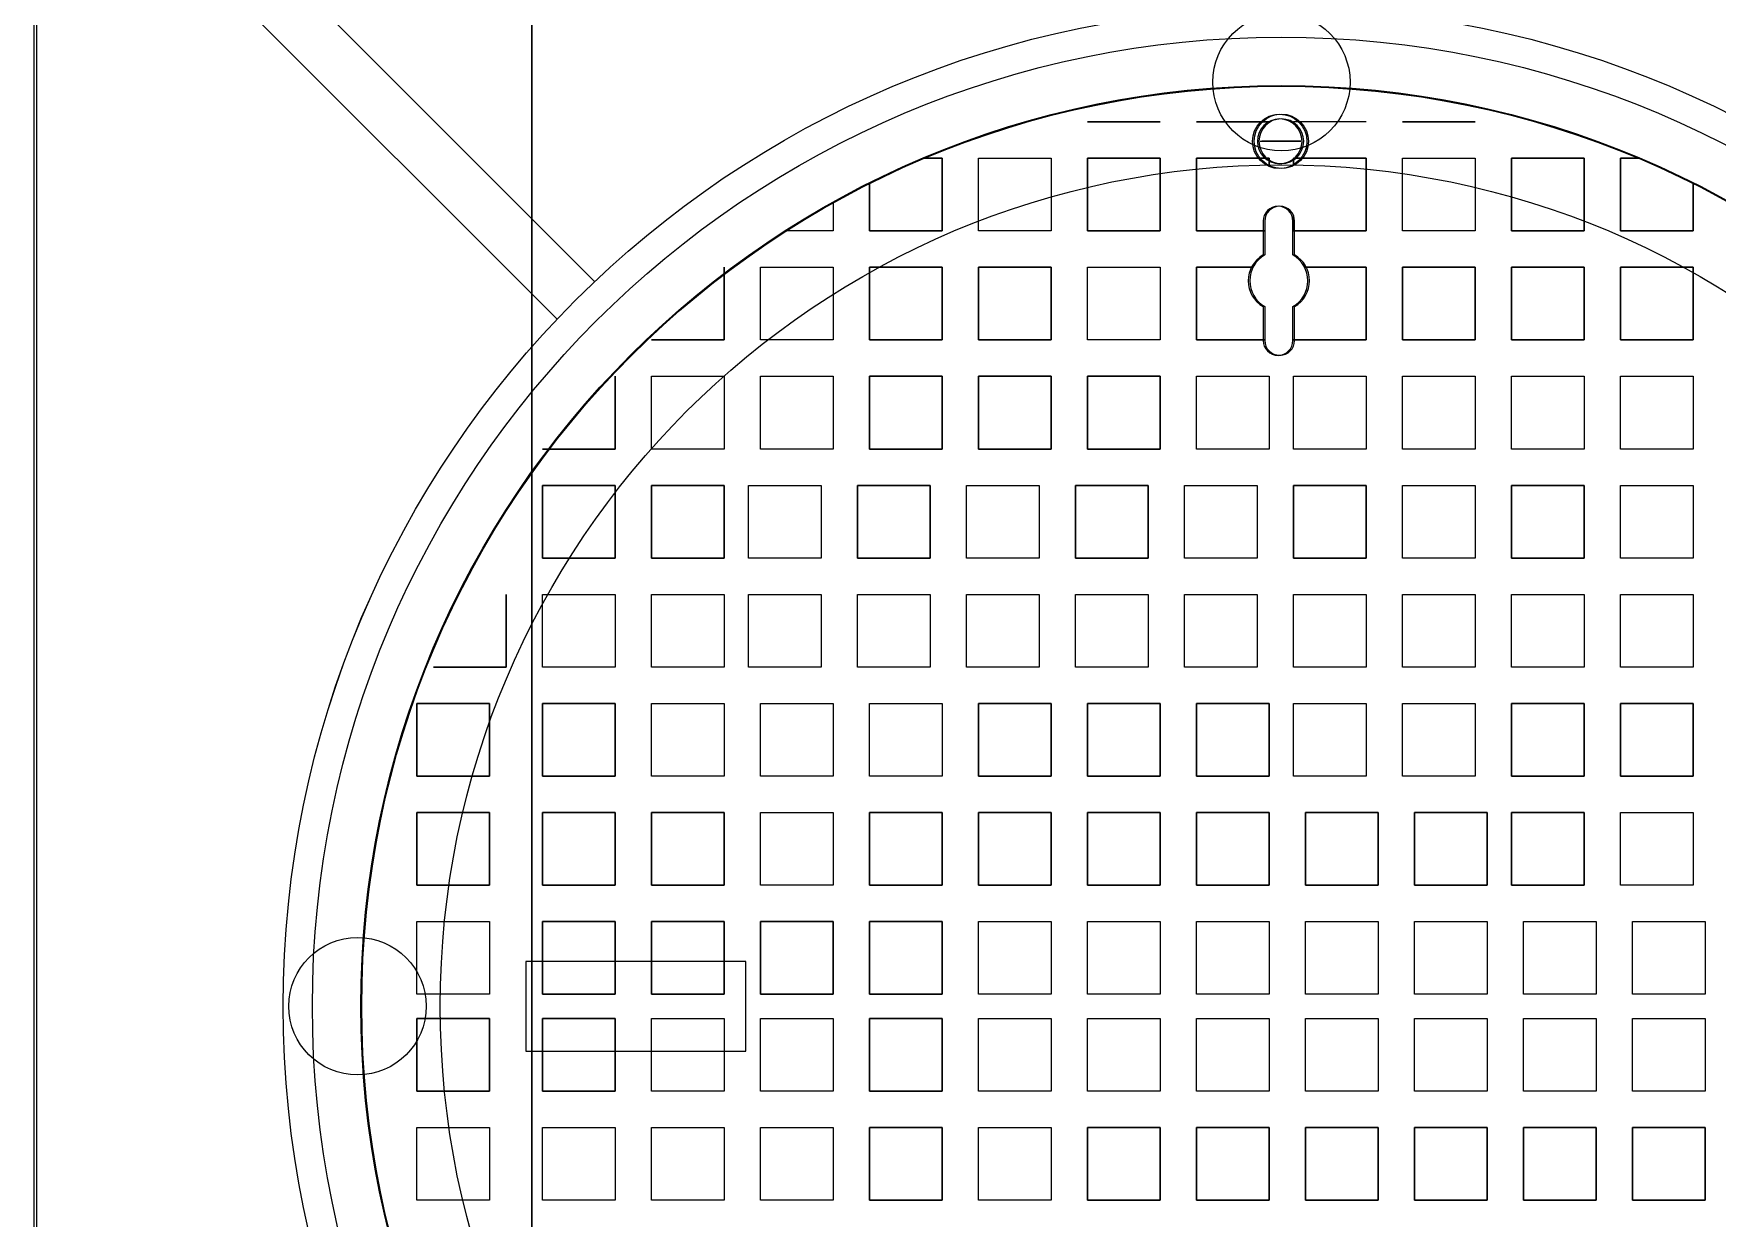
# Model space of a CAD drawing. Header units: millimetres. Extents: x 962 to 241049, y -15958 to 84407.
# Drawn here: x 151112 to 151787, y 20152 to 20626 of the extents above; entities that cross this region are included whole.
import ezdxf

# ---------------------------------------------------------------- set-up
doc = ezdxf.new("R2010")
doc.units = ezdxf.units.MM
doc.layers.add('G-IMPT', color=8, linetype='Continuous', lineweight=9)
doc.layers.add('M-EQPM', color=50, linetype='Continuous', lineweight=9)

# ---------------------------------------------------------------- blocks, each defined once
blk = doc.blocks.new('TKTC_NAP THAM BE XLNT_260130 - TKTC_XREF_260130_NAP THAM BE XLNT_dwg_TTT-HOOD ACCESS - TTT-HOOD ACCESS-1904605-MB BỂ XLNT 2 HẦM 1-3399785-TKCS_MB TẦNG 1')
at = {"layer": 'G-IMPT'}
for p, q in [((43.81, 358.9), (13.81, 358.9)), ((16.21, 350.87), (0.08, 350.87))]:
    blk.add_line(p, q, dxfattribs=at)
at = {"layer": 'G-IMPT', "flags": 128}
for points in [[(-71.19, 358.9), (-41.19, 358.9), (-71.19, 358.9), (-41.19, 358.9), (-71.19, 358.9), (-41.19, 358.9)], [(-26.19, 358.9), (3.81, 358.9), (-26.19, 358.9), (3.81, 358.9)], [(58.81, 358.9), (88.81, 358.9)], [(0.74, 350.91), (16.87, 350.91)], [(-86.19, 313.9), (-116.19, 313.9), (-116.19, 343.9), (-86.19, 343.9), (-86.19, 313.9), (-116.19, 313.9), (-116.19, 343.9), (-86.19, 343.9), (-86.19, 313.9), (-116.19, 313.9), (-116.19, 343.9), (-86.19, 343.9), (-86.19, 313.9), (-116.19, 313.9), (-116.19, 343.9), (-86.19, 343.9)], [(-41.19, 313.9), (-41.19, 343.9), (-71.19, 343.9), (-71.19, 313.9), (-41.19, 313.9), (-41.19, 343.9), (-71.19, 343.9), (-71.19, 313.9), (-41.19, 313.9), (-71.19, 313.9), (-71.19, 343.9), (-41.19, 343.9), (-41.19, 313.9), (-71.19, 313.9), (-71.19, 343.9), (-41.19, 343.9)], [(43.81, 313.9), (43.81, 343.9), (13.81, 343.9), (13.81, 340.85), (13.81, 343.9), (43.81, 343.9)], [(88.81, 313.9), (58.81, 313.9), (58.81, 343.9), (88.81, 343.9), (88.81, 313.9), (58.81, 313.9), (58.81, 343.9), (88.81, 343.9), (88.81, 313.9), (58.81, 313.9), (58.81, 343.9), (88.81, 343.9), (88.81, 313.9), (58.81, 313.9), (58.81, 343.9), (88.81, 343.9)], [(133.81, 313.9), (133.81, 343.9), (103.81, 343.9), (103.81, 313.9), (133.81, 313.9), (133.81, 343.9), (103.81, 343.9), (103.81, 313.9), (133.81, 313.9), (103.81, 313.9), (103.81, 343.9), (133.81, 343.9), (133.81, 313.9), (103.81, 313.9), (103.81, 343.9), (133.81, 343.9)], [(156.79, 343.9), (148.81, 343.9), (148.81, 313.9), (178.81, 313.9), (178.81, 333.75), (178.81, 313.9), (148.81, 313.9), (148.81, 343.9), (156.79, 343.9), (148.81, 343.9), (148.81, 313.9), (178.81, 313.9), (178.81, 333.75), (178.81, 313.9), (148.81, 313.9), (148.81, 343.9)], [(13.81, 320.34), (13.81, 313.9), (43.81, 313.9), (13.81, 313.9)], [(-176.19, 268.9), (-206.19, 268.9), (-206.19, 298.9), (-176.19, 298.9), (-176.19, 268.9), (-206.19, 268.9), (-206.19, 298.9), (-176.19, 298.9)], [(-131.19, 268.9), (-131.19, 298.9), (-161.19, 298.9), (-161.19, 268.9), (-131.19, 268.9), (-131.19, 298.9), (-161.19, 298.9), (-161.19, 268.9), (-131.19, 268.9), (-131.19, 298.9), (-161.19, 298.9), (-161.19, 268.9), (-131.19, 268.9), (-161.19, 268.9), (-161.19, 298.9), (-131.19, 298.9)], [(-86.19, 268.9), (-86.19, 298.9), (-116.19, 298.9), (-116.19, 268.9), (-86.19, 268.9), (-86.19, 298.9), (-116.19, 298.9), (-116.19, 268.9), (-86.19, 268.9), (-86.19, 298.9), (-116.19, 298.9), (-116.19, 268.9), (-86.19, 268.9), (-116.19, 268.9), (-116.19, 298.9), (-86.19, 298.9)], [(-41.19, 268.9), (-71.19, 268.9), (-71.19, 298.9), (-41.19, 298.9), (-41.19, 268.9), (-71.19, 268.9), (-71.19, 298.9), (-41.19, 298.9), (-41.19, 268.9), (-71.19, 268.9), (-71.19, 298.9), (-41.19, 298.9), (-41.19, 268.9), (-71.19, 268.9), (-71.19, 298.9), (-41.19, 298.9)], [(-2.86, 298.9), (-26.19, 298.9), (-26.19, 268.9), (1.97, 268.9), (-26.19, 268.9), (-26.19, 298.9)], [(88.81, 268.9), (88.81, 298.9), (58.81, 298.9), (58.81, 268.9), (88.81, 268.9), (88.81, 298.9), (58.81, 298.9), (58.81, 268.9), (88.81, 268.9), (58.81, 268.9), (58.81, 298.9), (88.81, 298.9), (88.81, 268.9), (58.81, 268.9), (58.81, 298.9), (88.81, 298.9), (88.81, 268.9), (58.81, 268.9), (58.81, 298.9), (88.81, 298.9)], [(133.81, 268.9), (133.81, 298.9), (103.81, 298.9), (103.81, 268.9), (133.81, 268.9), (133.81, 298.9), (103.81, 298.9), (103.81, 268.9), (133.81, 268.9), (133.81, 298.9), (103.81, 298.9), (103.81, 268.9), (133.81, 268.9), (103.81, 268.9), (103.81, 298.9), (133.81, 298.9), (133.81, 268.9), (103.81, 268.9), (103.81, 298.9), (133.81, 298.9), (133.81, 268.9), (103.81, 268.9), (103.81, 298.9), (133.81, 298.9)], [(178.81, 268.9), (178.81, 298.9), (148.81, 298.9), (148.81, 268.9), (178.81, 268.9), (178.81, 298.9), (148.81, 298.9), (148.81, 268.9), (178.81, 268.9), (178.81, 298.9), (148.81, 298.9), (148.81, 268.9), (178.81, 268.9), (148.81, 268.9), (148.81, 298.9), (178.81, 298.9), (178.81, 268.9), (148.81, 268.9), (148.81, 298.9), (178.81, 298.9), (178.81, 268.9), (148.81, 268.9), (148.81, 298.9), (178.81, 298.9)], [(-266.19, 223.9), (-266.19, 253.9), (-266.19, 223.9), (-266.19, 253.9), (-266.19, 223.9), (-296.19, 223.9), (-266.19, 223.9), (-296.19, 223.9)], [(-221.19, 223.9), (-251.19, 223.9), (-251.19, 253.9), (-221.19, 253.9), (-221.19, 223.9), (-251.19, 223.9), (-251.19, 253.9), (-221.19, 253.9)], [(-176.19, 223.9), (-206.19, 223.9), (-206.19, 253.9), (-176.19, 253.9), (-176.19, 223.9), (-206.19, 223.9), (-206.19, 253.9), (-176.19, 253.9), (-176.19, 223.9), (-206.19, 223.9), (-206.19, 253.9), (-176.19, 253.9), (-176.19, 223.9), (-206.19, 223.9), (-206.19, 253.9), (-176.19, 253.9)], [(-131.19, 223.9), (-131.19, 253.9), (-161.19, 253.9), (-161.19, 223.9), (-131.19, 223.9), (-131.19, 253.9), (-161.19, 253.9), (-161.19, 223.9), (-131.19, 223.9), (-131.19, 253.9), (-161.19, 253.9), (-161.19, 223.9), (-131.19, 223.9), (-131.19, 253.9), (-161.19, 253.9), (-161.19, 223.9), (-131.19, 223.9), (-161.19, 223.9), (-161.19, 253.9), (-131.19, 253.9), (-131.19, 223.9), (-161.19, 223.9), (-161.19, 253.9), (-131.19, 253.9)], [(-86.19, 223.9), (-86.19, 253.9), (-116.19, 253.9), (-116.19, 223.9), (-86.19, 223.9), (-86.19, 253.9), (-116.19, 253.9), (-116.19, 223.9), (-86.19, 223.9), (-116.19, 223.9), (-116.19, 253.9), (-86.19, 253.9), (-86.19, 223.9), (-116.19, 223.9), (-116.19, 253.9), (-86.19, 253.9), (-86.19, 223.9), (-116.19, 223.9), (-116.19, 253.9), (-86.19, 253.9), (-86.19, 223.9), (-116.19, 223.9), (-116.19, 253.9), (-86.19, 253.9)], [(-41.19, 223.9), (-41.19, 253.9), (-71.19, 253.9), (-71.19, 223.9), (-41.19, 223.9), (-71.19, 223.9), (-71.19, 253.9), (-41.19, 253.9), (-41.19, 223.9), (-71.19, 223.9), (-71.19, 253.9), (-41.19, 253.9), (-41.19, 223.9), (-71.19, 223.9), (-71.19, 253.9), (-41.19, 253.9), (-41.19, 223.9), (-71.19, 223.9), (-71.19, 253.9), (-41.19, 253.9), (-41.19, 223.9), (-71.19, 223.9), (-71.19, 253.9), (-41.19, 253.9)], [(3.81, 223.9), (-26.19, 223.9), (-26.19, 253.9), (3.81, 253.9), (3.81, 223.9), (-26.19, 223.9), (-26.19, 253.9), (3.81, 253.9), (3.81, 223.9), (-26.19, 223.9), (-26.19, 253.9), (3.81, 253.9)], [(43.81, 223.9), (13.81, 223.9), (13.81, 253.9), (43.81, 253.9)], [(88.81, 223.9), (58.81, 223.9), (58.81, 253.9), (88.81, 253.9), (88.81, 223.9), (58.81, 223.9), (58.81, 253.9), (88.81, 253.9), (88.81, 223.9), (58.81, 223.9), (58.81, 253.9), (88.81, 253.9)], [(133.81, 223.9), (103.81, 223.9), (103.81, 253.9), (133.81, 253.9), (133.81, 223.9), (103.81, 223.9), (103.81, 253.9), (133.81, 253.9), (133.81, 223.9), (103.81, 223.9), (103.81, 253.9), (133.81, 253.9), (133.81, 223.9), (103.81, 223.9), (103.81, 253.9), (133.81, 253.9)], [(178.81, 223.9), (148.81, 223.9), (148.81, 253.9), (178.81, 253.9), (178.81, 223.9), (148.81, 223.9), (148.81, 253.9), (178.81, 253.9), (178.81, 223.9), (148.81, 223.9), (148.81, 253.9), (178.81, 253.9), (178.81, 223.9), (148.81, 223.9), (148.81, 253.9), (178.81, 253.9)], [(-266.19, 178.9), (-266.19, 208.9), (-296.19, 208.9), (-296.19, 178.9), (-266.19, 178.9), (-296.19, 178.9), (-296.19, 208.9), (-266.19, 208.9), (-266.19, 178.9), (-296.19, 178.9), (-296.19, 208.9), (-266.19, 208.9), (-266.19, 178.9), (-296.19, 178.9), (-296.19, 208.9), (-266.19, 208.9), (-266.19, 178.9), (-296.19, 178.9), (-296.19, 208.9), (-266.19, 208.9), (-266.19, 178.9), (-296.19, 178.9), (-296.19, 208.9), (-266.19, 208.9)], [(-221.19, 178.9), (-221.19, 208.9), (-251.19, 208.9), (-251.19, 178.9), (-221.19, 178.9), (-221.19, 208.9), (-251.19, 208.9), (-251.19, 178.9), (-221.19, 178.9), (-221.19, 208.9), (-251.19, 208.9), (-251.19, 178.9), (-221.19, 178.9), (-251.19, 178.9), (-251.19, 208.9), (-221.19, 208.9)], [(-181.19, 178.9), (-211.19, 178.9), (-211.19, 208.9), (-181.19, 208.9), (-181.19, 178.9), (-211.19, 178.9), (-211.19, 208.9), (-181.19, 208.9)], [(-136.19, 178.9), (-136.19, 208.9), (-166.19, 208.9), (-166.19, 178.9), (-136.19, 178.9), (-136.19, 208.9), (-166.19, 208.9), (-166.19, 178.9), (-136.19, 178.9), (-136.19, 208.9), (-166.19, 208.9), (-166.19, 178.9), (-136.19, 178.9), (-136.19, 208.9), (-166.19, 208.9), (-166.19, 178.9), (-136.19, 178.9), (-166.19, 178.9), (-166.19, 208.9), (-136.19, 208.9), (-136.19, 178.9), (-166.19, 178.9), (-166.19, 208.9), (-136.19, 208.9)], [(-91.19, 178.9), (-121.19, 178.9), (-121.19, 208.9), (-91.19, 208.9), (-91.19, 178.9), (-121.19, 178.9), (-121.19, 208.9), (-91.19, 208.9), (-91.19, 178.9), (-121.19, 178.9), (-121.19, 208.9), (-91.19, 208.9), (-91.19, 178.9), (-121.19, 178.9), (-121.19, 208.9), (-91.19, 208.9), (-91.19, 178.9), (-121.19, 178.9), (-121.19, 208.9), (-91.19, 208.9), (-91.19, 178.9), (-121.19, 178.9), (-121.19, 208.9), (-91.19, 208.9), (-91.19, 178.9), (-121.19, 178.9), (-121.19, 208.9), (-91.19, 208.9), (-91.19, 178.9), (-121.19, 178.9), (-121.19, 208.9), (-91.19, 208.9), (-91.19, 178.9), (-121.19, 178.9), (-121.19, 208.9), (-91.19, 208.9), (-91.19, 178.9), (-121.19, 178.9), (-121.19, 208.9), (-91.19, 208.9)], [(-46.19, 178.9), (-46.19, 208.9), (-76.19, 208.9), (-76.19, 178.9), (-46.19, 178.9), (-46.19, 208.9), (-76.19, 208.9), (-76.19, 178.9), (-46.19, 178.9), (-46.19, 208.9), (-76.19, 208.9), (-76.19, 178.9), (-46.19, 178.9), (-46.19, 208.9), (-76.19, 208.9), (-76.19, 178.9), (-46.19, 178.9), (-46.19, 208.9), (-76.19, 208.9), (-76.19, 178.9), (-46.19, 178.9), (-46.19, 208.9), (-76.19, 208.9), (-76.19, 178.9), (-46.19, 178.9), (-76.19, 178.9), (-76.19, 208.9), (-46.19, 208.9), (-46.19, 178.9), (-76.19, 178.9), (-76.19, 208.9), (-46.19, 208.9)], [(-1.19, 178.9), (-31.19, 178.9), (-31.19, 208.9), (-1.19, 208.9), (-1.19, 178.9), (-31.19, 178.9), (-31.19, 208.9), (-1.19, 208.9), (-1.19, 178.9), (-31.19, 178.9), (-31.19, 208.9), (-1.19, 208.9), (-1.19, 178.9), (-31.19, 178.9), (-31.19, 208.9), (-1.19, 208.9)], [(43.81, 178.9), (43.81, 208.9), (13.81, 208.9), (13.81, 178.9), (43.81, 178.9), (43.81, 208.9), (13.81, 208.9), (13.81, 178.9), (43.81, 178.9), (43.81, 208.9), (13.81, 208.9), (13.81, 178.9), (43.81, 178.9), (43.81, 208.9), (13.81, 208.9), (13.81, 178.9), (43.81, 178.9), (43.81, 208.9), (13.81, 208.9), (13.81, 178.9), (43.81, 178.9), (43.81, 208.9), (13.81, 208.9), (13.81, 178.9), (43.81, 178.9), (13.81, 178.9), (13.81, 208.9), (43.81, 208.9), (43.81, 178.9), (13.81, 178.9), (13.81, 208.9), (43.81, 208.9)], [(88.81, 178.9), (58.81, 178.9), (58.81, 208.9), (88.81, 208.9), (88.81, 178.9), (58.81, 178.9), (58.81, 208.9), (88.81, 208.9), (88.81, 178.9), (58.81, 178.9), (58.81, 208.9), (88.81, 208.9), (88.81, 178.9), (58.81, 178.9), (58.81, 208.9), (88.81, 208.9)], [(133.81, 178.9), (133.81, 208.9), (103.81, 208.9), (103.81, 178.9), (133.81, 178.9), (133.81, 208.9), (103.81, 208.9), (103.81, 178.9), (133.81, 178.9), (133.81, 208.9), (103.81, 208.9), (103.81, 178.9), (133.81, 178.9), (133.81, 208.9), (103.81, 208.9), (103.81, 178.9), (133.81, 178.9), (133.81, 208.9), (103.81, 208.9), (103.81, 178.9), (133.81, 178.9), (133.81, 208.9), (103.81, 208.9), (103.81, 178.9), (133.81, 178.9), (103.81, 178.9), (103.81, 208.9), (133.81, 208.9), (133.81, 178.9), (103.81, 178.9), (103.81, 208.9), (133.81, 208.9)], [(178.81, 178.9), (148.81, 178.9), (148.81, 208.9), (178.81, 208.9), (178.81, 178.9), (148.81, 178.9), (148.81, 208.9), (178.81, 208.9), (178.81, 178.9), (148.81, 178.9), (148.81, 208.9), (178.81, 208.9), (178.81, 178.9), (148.81, 178.9), (148.81, 208.9), (178.81, 208.9)], [(-311.19, 133.9), (-311.19, 163.9), (-311.19, 133.9), (-311.19, 163.9), (-311.19, 133.9), (-341.19, 133.9), (-311.19, 133.9), (-341.19, 133.9)], [(-266.19, 133.9), (-296.19, 133.9), (-296.19, 163.9), (-266.19, 163.9), (-266.19, 133.9), (-296.19, 133.9), (-296.19, 163.9), (-266.19, 163.9), (-266.19, 133.9), (-296.19, 133.9), (-296.19, 163.9), (-266.19, 163.9), (-266.19, 133.9), (-296.19, 133.9), (-296.19, 163.9), (-266.19, 163.9)], [(-221.19, 133.9), (-251.19, 133.9), (-251.19, 163.9), (-221.19, 163.9), (-221.19, 133.9), (-251.19, 133.9), (-251.19, 163.9), (-221.19, 163.9), (-221.19, 133.9), (-251.19, 133.9), (-251.19, 163.9), (-221.19, 163.9)], [(-181.19, 133.9), (-211.19, 133.9), (-211.19, 163.9), (-181.19, 163.9), (-181.19, 133.9), (-211.19, 133.9), (-211.19, 163.9), (-181.19, 163.9), (-181.19, 133.9), (-211.19, 133.9), (-211.19, 163.9), (-181.19, 163.9), (-181.19, 133.9), (-211.19, 133.9), (-211.19, 163.9), (-181.19, 163.9)], [(-136.19, 133.9), (-166.19, 133.9), (-166.19, 163.9), (-136.19, 163.9), (-136.19, 133.9), (-166.19, 133.9), (-166.19, 163.9), (-136.19, 163.9), (-136.19, 133.9), (-166.19, 133.9), (-166.19, 163.9), (-136.19, 163.9), (-136.19, 133.9), (-166.19, 133.9), (-166.19, 163.9), (-136.19, 163.9), (-136.19, 133.9), (-166.19, 133.9), (-166.19, 163.9), (-136.19, 163.9), (-136.19, 133.9), (-166.19, 133.9), (-166.19, 163.9), (-136.19, 163.9)], [(-91.19, 133.9), (-121.19, 133.9), (-121.19, 163.9), (-91.19, 163.9), (-91.19, 133.9), (-121.19, 133.9), (-121.19, 163.9), (-91.19, 163.9), (-91.19, 133.9), (-121.19, 133.9), (-121.19, 163.9), (-91.19, 163.9), (-91.19, 133.9), (-121.19, 133.9), (-121.19, 163.9), (-91.19, 163.9), (-91.19, 133.9), (-121.19, 133.9), (-121.19, 163.9), (-91.19, 163.9), (-91.19, 133.9), (-121.19, 133.9), (-121.19, 163.9), (-91.19, 163.9)], [(-46.19, 133.9), (-76.19, 133.9), (-76.19, 163.9), (-46.19, 163.9), (-46.19, 133.9), (-76.19, 133.9), (-76.19, 163.9), (-46.19, 163.9), (-46.19, 133.9), (-76.19, 133.9), (-76.19, 163.9), (-46.19, 163.9), (-46.19, 133.9), (-76.19, 133.9), (-76.19, 163.9), (-46.19, 163.9), (-46.19, 133.9), (-76.19, 133.9), (-76.19, 163.9), (-46.19, 163.9), (-46.19, 133.9), (-76.19, 133.9), (-76.19, 163.9), (-46.19, 163.9), (-46.19, 133.9), (-76.19, 133.9), (-76.19, 163.9), (-46.19, 163.9), (-46.19, 133.9), (-76.19, 133.9), (-76.19, 163.9), (-46.19, 163.9)], [(-1.19, 133.9), (-31.19, 133.9), (-31.19, 163.9), (-1.19, 163.9), (-1.19, 133.9), (-31.19, 133.9), (-31.19, 163.9), (-1.19, 163.9)], [(43.81, 133.9), (13.81, 133.9), (13.81, 163.9), (43.81, 163.9), (43.81, 133.9), (13.81, 133.9), (13.81, 163.9), (43.81, 163.9), (43.81, 133.9), (13.81, 133.9), (13.81, 163.9), (43.81, 163.9), (43.81, 133.9), (13.81, 133.9), (13.81, 163.9), (43.81, 163.9), (43.81, 133.9), (13.81, 133.9), (13.81, 163.9), (43.81, 163.9), (43.81, 133.9), (13.81, 133.9), (13.81, 163.9), (43.81, 163.9), (43.81, 133.9), (13.81, 133.9), (13.81, 163.9), (43.81, 163.9), (43.81, 133.9), (13.81, 133.9), (13.81, 163.9), (43.81, 163.9)], [(88.81, 133.9), (58.81, 133.9), (58.81, 163.9), (88.81, 163.9), (88.81, 133.9), (58.81, 133.9), (58.81, 163.9), (88.81, 163.9)], [(133.81, 133.9), (103.81, 133.9), (103.81, 163.9), (133.81, 163.9), (133.81, 133.9), (103.81, 133.9), (103.81, 163.9), (133.81, 163.9), (133.81, 133.9), (103.81, 133.9), (103.81, 163.9), (133.81, 163.9), (133.81, 133.9), (103.81, 133.9), (103.81, 163.9), (133.81, 163.9), (133.81, 133.9), (103.81, 133.9), (103.81, 163.9), (133.81, 163.9), (133.81, 133.9), (103.81, 133.9), (103.81, 163.9), (133.81, 163.9), (133.81, 133.9), (103.81, 133.9), (103.81, 163.9), (133.81, 163.9), (133.81, 133.9), (103.81, 133.9), (103.81, 163.9), (133.81, 163.9)], [(178.81, 133.9), (148.81, 133.9), (148.81, 163.9), (178.81, 163.9), (178.81, 133.9), (148.81, 133.9), (148.81, 163.9), (178.81, 163.9)], [(-318.05, 88.9), (-318.05, 118.9), (-348.05, 118.9), (-348.05, 88.9), (-318.05, 88.9), (-318.05, 118.9), (-348.05, 118.9), (-348.05, 88.9), (-318.05, 88.9), (-318.05, 118.9), (-348.05, 118.9), (-348.05, 88.9), (-318.05, 88.9), (-348.05, 88.9), (-348.05, 118.9), (-318.05, 118.9)], [(-266.19, 88.9), (-266.19, 118.9), (-296.19, 118.9), (-296.19, 88.9), (-266.19, 88.9), (-266.19, 118.9), (-296.19, 118.9), (-296.19, 88.9), (-266.19, 88.9), (-266.19, 118.9), (-296.19, 118.9), (-296.19, 88.9), (-266.19, 88.9), (-296.19, 88.9), (-296.19, 118.9), (-266.19, 118.9)], [(-221.19, 88.9), (-251.19, 88.9), (-251.19, 118.9), (-221.19, 118.9), (-221.19, 88.9), (-251.19, 88.9), (-251.19, 118.9), (-221.19, 118.9)], [(-176.19, 88.9), (-206.19, 88.9), (-206.19, 118.9), (-176.19, 118.9), (-176.19, 88.9), (-206.19, 88.9), (-206.19, 118.9), (-176.19, 118.9)], [(-131.19, 88.9), (-161.19, 88.9), (-161.19, 118.9), (-131.19, 118.9), (-131.19, 88.9), (-161.19, 88.9), (-161.19, 118.9), (-131.19, 118.9), (-131.19, 88.9), (-161.19, 88.9), (-161.19, 118.9), (-131.19, 118.9), (-131.19, 88.9), (-161.19, 88.9), (-161.19, 118.9), (-131.19, 118.9)], [(-86.19, 88.9), (-86.19, 118.9), (-116.19, 118.9), (-116.19, 88.9), (-86.19, 88.9), (-116.19, 88.9), (-116.19, 118.9), (-86.19, 118.9), (-86.19, 88.9), (-116.19, 88.9), (-116.19, 118.9), (-86.19, 118.9), (-86.19, 88.9), (-116.19, 88.9), (-116.19, 118.9), (-86.19, 118.9)], [(-41.19, 88.9), (-41.19, 118.9), (-71.19, 118.9), (-71.19, 88.9), (-41.19, 88.9), (-71.19, 88.9), (-71.19, 118.9), (-41.19, 118.9), (-41.19, 88.9), (-71.19, 88.9), (-71.19, 118.9), (-41.19, 118.9), (-41.19, 88.9), (-71.19, 88.9), (-71.19, 118.9), (-41.19, 118.9)], [(3.81, 88.9), (3.81, 118.9), (-26.19, 118.9), (-26.19, 88.9), (3.81, 88.9), (-26.19, 88.9), (-26.19, 118.9), (3.81, 118.9)], [(43.81, 88.9), (13.81, 88.9), (13.81, 118.9), (43.81, 118.9)], [(88.81, 88.9), (58.81, 88.9), (58.81, 118.9), (88.81, 118.9), (88.81, 88.9), (58.81, 88.9), (58.81, 118.9), (88.81, 118.9), (88.81, 88.9), (58.81, 88.9), (58.81, 118.9), (88.81, 118.9)], [(133.81, 88.9), (133.81, 118.9), (103.81, 118.9), (103.81, 88.9), (133.81, 88.9), (133.81, 118.9), (103.81, 118.9), (103.81, 88.9), (133.81, 88.9), (133.81, 118.9), (103.81, 118.9), (103.81, 88.9), (133.81, 88.9), (103.81, 88.9), (103.81, 118.9), (133.81, 118.9)], [(178.81, 88.9), (178.81, 118.9), (148.81, 118.9), (148.81, 88.9), (178.81, 88.9), (178.81, 118.9), (148.81, 118.9), (148.81, 88.9), (178.81, 88.9), (178.81, 118.9), (148.81, 118.9), (148.81, 88.9), (178.81, 88.9), (148.81, 88.9), (148.81, 118.9), (178.81, 118.9)], [(-318.05, 43.9), (-318.05, 73.9), (-348.05, 73.9), (-348.05, 43.9), (-318.05, 43.9), (-318.05, 73.9), (-348.05, 73.9), (-348.05, 43.9), (-318.05, 43.9), (-318.05, 73.9), (-348.05, 73.9), (-348.05, 43.9), (-318.05, 43.9), (-318.05, 73.9), (-348.05, 73.9), (-348.05, 43.9), (-318.05, 43.9), (-318.05, 73.9), (-348.05, 73.9), (-348.05, 43.9), (-318.05, 43.9), (-348.05, 43.9), (-348.05, 73.9), (-318.05, 73.9)], [(-266.19, 43.9), (-266.19, 73.9), (-296.19, 73.9), (-296.19, 43.9), (-266.19, 43.9), (-266.19, 73.9), (-296.19, 73.9), (-296.19, 43.9), (-266.19, 43.9), (-296.19, 43.9), (-296.19, 73.9), (-266.19, 73.9), (-266.19, 43.9), (-296.19, 43.9), (-296.19, 73.9), (-266.19, 73.9), (-266.19, 43.9), (-296.19, 43.9), (-296.19, 73.9), (-266.19, 73.9), (-266.19, 43.9), (-296.19, 43.9), (-296.19, 73.9), (-266.19, 73.9)], [(-221.19, 43.9), (-221.19, 73.9), (-251.19, 73.9), (-251.19, 43.9), (-221.19, 43.9), (-221.19, 73.9), (-251.19, 73.9), (-251.19, 43.9), (-221.19, 43.9), (-221.19, 73.9), (-251.19, 73.9), (-251.19, 43.9), (-221.19, 43.9), (-251.19, 43.9), (-251.19, 73.9), (-221.19, 73.9)], [(-176.19, 43.9), (-206.19, 43.9), (-206.19, 73.9), (-176.19, 73.9), (-176.19, 43.9), (-206.19, 43.9), (-206.19, 73.9), (-176.19, 73.9), (-176.19, 43.9), (-206.19, 43.9), (-206.19, 73.9), (-176.19, 73.9)], [(-131.19, 43.9), (-131.19, 73.9), (-161.19, 73.9), (-161.19, 43.9), (-131.19, 43.9), (-161.19, 43.9), (-161.19, 73.9), (-131.19, 73.9), (-131.19, 43.9), (-161.19, 43.9), (-161.19, 73.9), (-131.19, 73.9), (-131.19, 43.9), (-161.19, 43.9), (-161.19, 73.9), (-131.19, 73.9)], [(-86.19, 43.9), (-86.19, 73.9), (-116.19, 73.9), (-116.19, 43.9), (-86.19, 43.9), (-116.19, 43.9), (-116.19, 73.9), (-86.19, 73.9), (-86.19, 43.9), (-116.19, 43.9), (-116.19, 73.9), (-86.19, 73.9), (-86.19, 43.9), (-116.19, 43.9), (-116.19, 73.9), (-86.19, 73.9)], [(-41.19, 43.9), (-41.19, 73.9), (-71.19, 73.9), (-71.19, 43.9), (-41.19, 43.9), (-41.19, 73.9), (-71.19, 73.9), (-71.19, 43.9), (-41.19, 43.9), (-41.19, 73.9), (-71.19, 73.9), (-71.19, 43.9), (-41.19, 43.9), (-71.19, 43.9), (-71.19, 73.9), (-41.19, 73.9)], [(3.81, 43.9), (3.81, 73.9), (-26.19, 73.9), (-26.19, 43.9), (3.81, 43.9), (3.81, 73.9), (-26.19, 73.9), (-26.19, 43.9), (3.81, 43.9), (3.81, 73.9), (-26.19, 73.9), (-26.19, 43.9), (3.81, 43.9), (-26.19, 43.9), (-26.19, 73.9), (3.81, 73.9)], [(48.81, 43.9), (48.81, 73.9), (18.81, 73.9), (18.81, 43.9), (48.81, 43.9), (48.81, 73.9), (18.81, 73.9), (18.81, 43.9), (48.81, 43.9), (48.81, 73.9), (18.81, 73.9), (18.81, 43.9), (48.81, 43.9), (18.81, 43.9), (18.81, 73.9), (48.81, 73.9)], [(93.81, 43.9), (93.81, 73.9), (63.81, 73.9), (63.81, 43.9), (93.81, 43.9), (93.81, 73.9), (63.81, 73.9), (63.81, 43.9), (93.81, 43.9), (93.81, 73.9), (63.81, 73.9), (63.81, 43.9), (93.81, 43.9), (63.81, 43.9), (63.81, 73.9), (93.81, 73.9)], [(133.81, 43.9), (133.81, 73.9), (103.81, 73.9), (103.81, 43.9), (133.81, 43.9), (133.81, 73.9), (103.81, 73.9), (103.81, 43.9), (133.81, 43.9), (103.81, 43.9), (103.81, 73.9), (133.81, 73.9), (133.81, 43.9), (103.81, 43.9), (103.81, 73.9), (133.81, 73.9)], [(178.81, 43.9), (148.81, 43.9), (148.81, 73.9), (178.81, 73.9), (178.81, 43.9), (148.81, 43.9), (148.81, 73.9), (178.81, 73.9), (178.81, 43.9), (148.81, 43.9), (148.81, 73.9), (178.81, 73.9), (178.81, 43.9), (148.81, 43.9), (148.81, 73.9), (178.81, 73.9)], [(-318.05, -1.1), (-348.05, -1.1), (-348.05, 28.9), (-318.05, 28.9), (-318.05, -1.1), (-348.05, -1.1), (-348.05, 28.9), (-318.05, 28.9)], [(-266.19, -1.1), (-266.19, 28.9), (-296.19, 28.9), (-296.19, -1.1), (-266.19, -1.1), (-296.19, -1.1), (-296.19, 28.9), (-266.19, 28.9)], [(-221.19, -1.1), (-221.19, 28.9), (-251.19, 28.9), (-251.19, -1.1), (-221.19, -1.1), (-251.19, -1.1), (-251.19, 28.9), (-221.19, 28.9)], [(-176.19, -1.1), (-176.19, 28.9), (-206.19, 28.9), (-206.19, -1.1), (-176.19, -1.1), (-206.19, -1.1), (-206.19, 28.9), (-176.19, 28.9)], [(-131.19, -1.1), (-131.19, 28.9), (-161.19, 28.9), (-161.19, -1.1), (-131.19, -1.1), (-161.19, -1.1), (-161.19, 28.9), (-131.19, 28.9)], [(-86.19, -1.1), (-116.19, -1.1), (-116.19, 28.9), (-86.19, 28.9), (-86.19, -1.1), (-116.19, -1.1), (-116.19, 28.9), (-86.19, 28.9)], [(-41.19, -1.1), (-71.19, -1.1), (-71.19, 28.9), (-41.19, 28.9), (-41.19, -1.1), (-71.19, -1.1), (-71.19, 28.9), (-41.19, 28.9)], [(3.81, -1.1), (-26.19, -1.1), (-26.19, 28.9), (3.81, 28.9), (3.81, -1.1), (-26.19, -1.1), (-26.19, 28.9), (3.81, 28.9)], [(48.81, -1.1), (18.81, -1.1), (18.81, 28.9), (48.81, 28.9), (48.81, -1.1), (18.81, -1.1), (18.81, 28.9), (48.81, 28.9)], [(93.81, -1.1), (63.81, -1.1), (63.81, 28.9), (93.81, 28.9), (93.81, -1.1), (63.81, -1.1), (63.81, 28.9), (93.81, 28.9)], [(138.81, -1.1), (108.81, -1.1), (108.81, 28.9), (138.81, 28.9), (138.81, -1.1), (108.81, -1.1), (108.81, 28.9), (138.81, 28.9)], [(183.81, -1.1), (153.81, -1.1), (153.81, 28.9), (183.81, 28.9), (183.81, -1.1), (153.81, -1.1), (153.81, 28.9), (183.81, 28.9)], [(-318.05, -41.1), (-318.05, -11.1), (-348.05, -11.1), (-348.05, -41.1), (-318.05, -41.1), (-348.05, -41.1), (-348.05, -11.1), (-318.05, -11.1)], [(-266.19, -41.1), (-266.19, -11.1), (-296.19, -11.1), (-296.19, -41.1), (-266.19, -41.1), (-296.19, -41.1), (-296.19, -11.1), (-266.19, -11.1)], [(-221.19, -41.1), (-251.19, -41.1), (-251.19, -11.1), (-221.19, -11.1)], [(-176.19, -41.1), (-206.19, -41.1), (-206.19, -11.1), (-176.19, -11.1), (-176.19, -41.1), (-206.19, -41.1), (-206.19, -11.1), (-176.19, -11.1)], [(-131.19, -41.1), (-131.19, -11.1), (-161.19, -11.1), (-161.19, -41.1), (-131.19, -41.1), (-131.19, -11.1), (-161.19, -11.1), (-161.19, -41.1), (-131.19, -41.1), (-131.19, -11.1), (-161.19, -11.1), (-161.19, -41.1), (-131.19, -41.1), (-131.19, -11.1), (-161.19, -11.1), (-161.19, -41.1), (-131.19, -41.1), (-131.19, -11.1), (-161.19, -11.1), (-161.19, -41.1), (-131.19, -41.1), (-131.19, -11.1), (-161.19, -11.1), (-161.19, -41.1), (-131.19, -41.1), (-131.19, -11.1), (-161.19, -11.1), (-161.19, -41.1), (-131.19, -41.1), (-131.19, -11.1), (-161.19, -11.1), (-161.19, -41.1), (-131.19, -41.1), (-131.19, -11.1), (-161.19, -11.1), (-161.19, -41.1), (-131.19, -41.1), (-131.19, -11.1), (-161.19, -11.1), (-161.19, -41.1), (-131.19, -41.1), (-161.19, -41.1), (-161.19, -11.1), (-131.19, -11.1), (-131.19, -41.1), (-161.19, -41.1), (-161.19, -11.1), (-131.19, -11.1)], [(-86.19, -41.1), (-116.19, -41.1), (-116.19, -11.1), (-86.19, -11.1), (-86.19, -41.1), (-116.19, -41.1), (-116.19, -11.1), (-86.19, -11.1), (-86.19, -41.1), (-116.19, -41.1), (-116.19, -11.1), (-86.19, -11.1), (-86.19, -41.1), (-116.19, -41.1), (-116.19, -11.1), (-86.19, -11.1), (-86.19, -41.1), (-116.19, -41.1), (-116.19, -11.1), (-86.19, -11.1), (-86.19, -41.1), (-116.19, -41.1), (-116.19, -11.1), (-86.19, -11.1), (-86.19, -41.1), (-116.19, -41.1), (-116.19, -11.1), (-86.19, -11.1), (-86.19, -41.1), (-116.19, -41.1), (-116.19, -11.1), (-86.19, -11.1), (-86.19, -41.1), (-116.19, -41.1), (-116.19, -11.1), (-86.19, -11.1), (-86.19, -41.1), (-116.19, -41.1), (-116.19, -11.1), (-86.19, -11.1), (-86.19, -41.1), (-116.19, -41.1), (-116.19, -11.1), (-86.19, -11.1)], [(-41.19, -41.1), (-71.19, -41.1), (-71.19, -11.1), (-41.19, -11.1), (-41.19, -41.1), (-71.19, -41.1), (-71.19, -11.1), (-41.19, -11.1), (-41.19, -41.1), (-71.19, -41.1), (-71.19, -11.1), (-41.19, -11.1), (-41.19, -41.1), (-71.19, -41.1), (-71.19, -11.1), (-41.19, -11.1), (-41.19, -41.1), (-71.19, -41.1), (-71.19, -11.1), (-41.19, -11.1), (-41.19, -41.1), (-71.19, -41.1), (-71.19, -11.1), (-41.19, -11.1), (-41.19, -41.1), (-71.19, -41.1), (-71.19, -11.1), (-41.19, -11.1), (-41.19, -41.1), (-71.19, -41.1), (-71.19, -11.1), (-41.19, -11.1), (-41.19, -41.1), (-71.19, -41.1), (-71.19, -11.1), (-41.19, -11.1), (-41.19, -41.1), (-71.19, -41.1), (-71.19, -11.1), (-41.19, -11.1), (-41.19, -41.1), (-71.19, -41.1), (-71.19, -11.1), (-41.19, -11.1)], [(3.81, -41.1), (-26.19, -41.1), (-26.19, -11.1), (3.81, -11.1), (3.81, -41.1), (-26.19, -41.1), (-26.19, -11.1), (3.81, -11.1), (3.81, -41.1), (-26.19, -41.1), (-26.19, -11.1), (3.81, -11.1), (3.81, -41.1), (-26.19, -41.1), (-26.19, -11.1), (3.81, -11.1), (3.81, -41.1), (-26.19, -41.1), (-26.19, -11.1), (3.81, -11.1), (3.81, -41.1), (-26.19, -41.1), (-26.19, -11.1), (3.81, -11.1), (3.81, -41.1), (-26.19, -41.1), (-26.19, -11.1), (3.81, -11.1), (3.81, -41.1), (-26.19, -41.1), (-26.19, -11.1), (3.81, -11.1), (3.81, -41.1), (-26.19, -41.1), (-26.19, -11.1), (3.81, -11.1), (3.81, -41.1), (-26.19, -41.1), (-26.19, -11.1), (3.81, -11.1), (3.81, -41.1), (-26.19, -41.1), (-26.19, -11.1), (3.81, -11.1)], [(48.81, -41.1), (18.81, -41.1), (18.81, -11.1), (48.81, -11.1), (48.81, -41.1), (18.81, -41.1), (18.81, -11.1), (48.81, -11.1), (48.81, -41.1), (18.81, -41.1), (18.81, -11.1), (48.81, -11.1), (48.81, -41.1), (18.81, -41.1), (18.81, -11.1), (48.81, -11.1), (48.81, -41.1), (18.81, -41.1), (18.81, -11.1), (48.81, -11.1), (48.81, -41.1), (18.81, -41.1), (18.81, -11.1), (48.81, -11.1), (48.81, -41.1), (18.81, -41.1), (18.81, -11.1), (48.81, -11.1), (48.81, -41.1), (18.81, -41.1), (18.81, -11.1), (48.81, -11.1), (48.81, -41.1), (18.81, -41.1), (18.81, -11.1), (48.81, -11.1), (48.81, -41.1), (18.81, -41.1), (18.81, -11.1), (48.81, -11.1), (48.81, -41.1), (18.81, -41.1), (18.81, -11.1), (48.81, -11.1)], [(93.81, -41.1), (63.81, -41.1), (63.81, -11.1), (93.81, -11.1), (93.81, -41.1), (63.81, -41.1), (63.81, -11.1), (93.81, -11.1), (93.81, -41.1), (63.81, -41.1), (63.81, -11.1), (93.81, -11.1), (93.81, -41.1), (63.81, -41.1), (63.81, -11.1), (93.81, -11.1), (93.81, -41.1), (63.81, -41.1), (63.81, -11.1), (93.81, -11.1), (93.81, -41.1), (63.81, -41.1), (63.81, -11.1), (93.81, -11.1), (93.81, -41.1), (63.81, -41.1), (63.81, -11.1), (93.81, -11.1), (93.81, -41.1), (63.81, -41.1), (63.81, -11.1), (93.81, -11.1), (93.81, -41.1), (63.81, -41.1), (63.81, -11.1), (93.81, -11.1), (93.81, -41.1), (63.81, -41.1), (63.81, -11.1), (93.81, -11.1), (93.81, -41.1), (63.81, -41.1), (63.81, -11.1), (93.81, -11.1)], [(138.81, -41.1), (108.81, -41.1), (108.81, -11.1), (138.81, -11.1), (138.81, -41.1), (108.81, -41.1), (108.81, -11.1), (138.81, -11.1), (138.81, -41.1), (108.81, -41.1), (108.81, -11.1), (138.81, -11.1), (138.81, -41.1), (108.81, -41.1), (108.81, -11.1), (138.81, -11.1), (138.81, -41.1), (108.81, -41.1), (108.81, -11.1), (138.81, -11.1), (138.81, -41.1), (108.81, -41.1), (108.81, -11.1), (138.81, -11.1), (138.81, -41.1), (108.81, -41.1), (108.81, -11.1), (138.81, -11.1), (138.81, -41.1), (108.81, -41.1), (108.81, -11.1), (138.81, -11.1), (138.81, -41.1), (108.81, -41.1), (108.81, -11.1), (138.81, -11.1), (138.81, -41.1), (108.81, -41.1), (108.81, -11.1), (138.81, -11.1), (138.81, -41.1), (108.81, -41.1), (108.81, -11.1), (138.81, -11.1)], [(183.81, -41.1), (153.81, -41.1), (153.81, -11.1), (183.81, -11.1), (183.81, -41.1), (153.81, -41.1), (153.81, -11.1), (183.81, -11.1), (183.81, -41.1), (153.81, -41.1), (153.81, -11.1), (183.81, -11.1), (183.81, -41.1), (153.81, -41.1), (153.81, -11.1), (183.81, -11.1), (183.81, -41.1), (153.81, -41.1), (153.81, -11.1), (183.81, -11.1), (183.81, -41.1), (153.81, -41.1), (153.81, -11.1), (183.81, -11.1), (183.81, -41.1), (153.81, -41.1), (153.81, -11.1), (183.81, -11.1), (183.81, -41.1), (153.81, -41.1), (153.81, -11.1), (183.81, -11.1), (183.81, -41.1), (153.81, -41.1), (153.81, -11.1), (183.81, -11.1), (183.81, -41.1), (153.81, -41.1), (153.81, -11.1), (183.81, -11.1), (183.81, -41.1), (153.81, -41.1), (153.81, -11.1), (183.81, -11.1)], [(-318.05, -86.1), (-348.05, -86.1), (-348.05, -56.1), (-318.05, -56.1), (-318.05, -86.1), (-348.05, -86.1), (-348.05, -56.1), (-318.05, -56.1), (-318.05, -86.1), (-348.05, -86.1), (-348.05, -56.1), (-318.05, -56.1), (-318.05, -86.1), (-348.05, -86.1), (-348.05, -56.1), (-318.05, -56.1)], [(-266.19, -86.1), (-296.19, -86.1), (-296.19, -56.1), (-266.19, -56.1), (-266.19, -86.1), (-296.19, -86.1), (-296.19, -56.1), (-266.19, -56.1), (-266.19, -86.1), (-296.19, -86.1), (-296.19, -56.1), (-266.19, -56.1), (-266.19, -86.1), (-296.19, -86.1), (-296.19, -56.1), (-266.19, -56.1)], [(-221.19, -86.1), (-251.19, -86.1), (-251.19, -56.1), (-221.19, -56.1), (-221.19, -86.1), (-251.19, -86.1), (-251.19, -56.1), (-221.19, -56.1)], [(-176.19, -86.1), (-206.19, -86.1), (-206.19, -56.1), (-176.19, -56.1), (-176.19, -86.1), (-206.19, -86.1), (-206.19, -56.1), (-176.19, -56.1), (-176.19, -86.1), (-206.19, -86.1), (-206.19, -56.1), (-176.19, -56.1)], [(-131.19, -86.1), (-131.19, -56.1), (-161.19, -56.1), (-161.19, -86.1), (-131.19, -86.1), (-131.19, -56.1), (-161.19, -56.1), (-161.19, -86.1), (-131.19, -86.1), (-161.19, -86.1), (-161.19, -56.1), (-131.19, -56.1), (-131.19, -86.1), (-161.19, -86.1), (-161.19, -56.1), (-131.19, -56.1), (-131.19, -86.1), (-161.19, -86.1), (-161.19, -56.1), (-131.19, -56.1), (-131.19, -86.1), (-161.19, -86.1), (-161.19, -56.1), (-131.19, -56.1), (-131.19, -86.1), (-161.19, -86.1), (-161.19, -56.1), (-131.19, -56.1), (-131.19, -86.1), (-161.19, -86.1), (-161.19, -56.1), (-131.19, -56.1), (-131.19, -86.1), (-161.19, -86.1), (-161.19, -56.1), (-131.19, -56.1), (-131.19, -86.1), (-161.19, -86.1), (-161.19, -56.1), (-131.19, -56.1), (-131.19, -86.1), (-161.19, -86.1), (-161.19, -56.1), (-131.19, -56.1), (-131.19, -86.1), (-161.19, -86.1), (-161.19, -56.1), (-131.19, -56.1)], [(-86.19, -86.1), (-116.19, -86.1), (-116.19, -56.1), (-86.19, -56.1), (-86.19, -86.1), (-116.19, -86.1), (-116.19, -56.1), (-86.19, -56.1), (-86.19, -86.1), (-116.19, -86.1), (-116.19, -56.1), (-86.19, -56.1), (-86.19, -86.1), (-116.19, -86.1), (-116.19, -56.1), (-86.19, -56.1), (-86.19, -86.1), (-116.19, -86.1), (-116.19, -56.1), (-86.19, -56.1), (-86.19, -86.1), (-116.19, -86.1), (-116.19, -56.1), (-86.19, -56.1), (-86.19, -86.1), (-116.19, -86.1), (-116.19, -56.1), (-86.19, -56.1), (-86.19, -86.1), (-116.19, -86.1), (-116.19, -56.1), (-86.19, -56.1)], [(-41.19, -86.1), (-41.19, -56.1), (-71.19, -56.1), (-71.19, -86.1), (-41.19, -86.1), (-41.19, -56.1), (-71.19, -56.1), (-71.19, -86.1), (-41.19, -86.1), (-41.19, -56.1), (-71.19, -56.1), (-71.19, -86.1), (-41.19, -86.1), (-41.19, -56.1), (-71.19, -56.1), (-71.19, -86.1), (-41.19, -86.1), (-71.19, -86.1), (-71.19, -56.1), (-41.19, -56.1), (-41.19, -86.1), (-71.19, -86.1), (-71.19, -56.1), (-41.19, -56.1), (-41.19, -86.1), (-71.19, -86.1), (-71.19, -56.1), (-41.19, -56.1), (-41.19, -86.1), (-71.19, -86.1), (-71.19, -56.1), (-41.19, -56.1)], [(3.81, -86.1), (3.81, -56.1), (-26.19, -56.1), (-26.19, -86.1), (3.81, -86.1), (3.81, -56.1), (-26.19, -56.1), (-26.19, -86.1), (3.81, -86.1), (3.81, -56.1), (-26.19, -56.1), (-26.19, -86.1), (3.81, -86.1), (3.81, -56.1), (-26.19, -56.1), (-26.19, -86.1), (3.81, -86.1), (-26.19, -86.1), (-26.19, -56.1), (3.81, -56.1), (3.81, -86.1), (-26.19, -86.1), (-26.19, -56.1), (3.81, -56.1), (3.81, -86.1), (-26.19, -86.1), (-26.19, -56.1), (3.81, -56.1), (3.81, -86.1), (-26.19, -86.1), (-26.19, -56.1), (3.81, -56.1)], [(48.81, -86.1), (48.81, -56.1), (18.81, -56.1), (18.81, -86.1), (48.81, -86.1), (48.81, -56.1), (18.81, -56.1), (18.81, -86.1), (48.81, -86.1), (48.81, -56.1), (18.81, -56.1), (18.81, -86.1), (48.81, -86.1), (48.81, -56.1), (18.81, -56.1), (18.81, -86.1), (48.81, -86.1), (18.81, -86.1), (18.81, -56.1), (48.81, -56.1), (48.81, -86.1), (18.81, -86.1), (18.81, -56.1), (48.81, -56.1), (48.81, -86.1), (18.81, -86.1), (18.81, -56.1), (48.81, -56.1), (48.81, -86.1), (18.81, -86.1), (18.81, -56.1), (48.81, -56.1)], [(93.81, -86.1), (93.81, -56.1), (63.81, -56.1), (63.81, -86.1), (93.81, -86.1), (93.81, -56.1), (63.81, -56.1), (63.81, -86.1), (93.81, -86.1), (93.81, -56.1), (63.81, -56.1), (63.81, -86.1), (93.81, -86.1), (93.81, -56.1), (63.81, -56.1), (63.81, -86.1), (93.81, -86.1), (63.81, -86.1), (63.81, -56.1), (93.81, -56.1), (93.81, -86.1), (63.81, -86.1), (63.81, -56.1), (93.81, -56.1), (93.81, -86.1), (63.81, -86.1), (63.81, -56.1), (93.81, -56.1), (93.81, -86.1), (63.81, -86.1), (63.81, -56.1), (93.81, -56.1)], [(138.81, -86.1), (138.81, -56.1), (108.81, -56.1), (108.81, -86.1), (138.81, -86.1), (138.81, -56.1), (108.81, -56.1), (108.81, -86.1), (138.81, -86.1), (138.81, -56.1), (108.81, -56.1), (108.81, -86.1), (138.81, -86.1), (138.81, -56.1), (108.81, -56.1), (108.81, -86.1), (138.81, -86.1), (108.81, -86.1), (108.81, -56.1), (138.81, -56.1), (138.81, -86.1), (108.81, -86.1), (108.81, -56.1), (138.81, -56.1), (138.81, -86.1), (108.81, -86.1), (108.81, -56.1), (138.81, -56.1), (138.81, -86.1), (108.81, -86.1), (108.81, -56.1), (138.81, -56.1)], [(183.81, -86.1), (183.81, -56.1), (153.81, -56.1), (153.81, -86.1), (183.81, -86.1), (183.81, -56.1), (153.81, -56.1), (153.81, -86.1), (183.81, -86.1), (183.81, -56.1), (153.81, -56.1), (153.81, -86.1), (183.81, -86.1), (183.81, -56.1), (153.81, -56.1), (153.81, -86.1), (183.81, -86.1), (153.81, -86.1), (153.81, -56.1), (183.81, -56.1), (183.81, -86.1), (153.81, -86.1), (153.81, -56.1), (183.81, -56.1), (183.81, -86.1), (153.81, -86.1), (153.81, -56.1), (183.81, -56.1), (183.81, -86.1), (153.81, -86.1), (153.81, -56.1), (183.81, -56.1)]]:
    blk.add_lwpolyline(points, close=True, dxfattribs=at)
for points in [[(-139.18, 343.9), (-131.19, 343.9), (-131.19, 313.9), (-131.19, 343.9), (-139.18, 343.9), (-131.19, 343.9), (-131.19, 313.9), (-161.19, 313.9), (-161.19, 333.75), (-161.19, 313.9), (-131.19, 313.9), (-161.19, 313.9), (-161.19, 333.75)], [(1.97, 313.9), (-26.19, 313.9), (-26.19, 343.9), (3.81, 343.9), (3.81, 340.51), (3.81, 343.9), (-26.19, 343.9), (-26.19, 313.9), (1.97, 313.9), (-26.19, 313.9), (-26.19, 343.9), (3.81, 343.9), (3.81, 340.51)], [(-176.19, 325.83), (-176.19, 313.9), (-196.13, 313.9)], [(3.81, 322.36), (3.81, 322.89), (3.81, 322.36), (3.81, 322.89)], [(1.31, 317.94), (1.31, 314.45), (1.31, 310.96), (1.31, 307.47), (1.31, 303.98)], [(1.97, 317.97), (1.97, 314.48), (1.97, 310.99), (1.97, 307.5), (1.97, 304.02)], [(1.97, 317.97), (1.97, 314.48), (1.97, 310.99), (1.97, 307.5), (1.97, 304.02)], [(13.61, 303.98), (13.61, 307.47), (13.61, 310.96), (13.61, 314.45), (13.61, 317.94)], [(14.28, 304.02), (14.28, 307.5), (14.28, 310.99), (14.28, 314.48), (14.28, 317.97)], [(14.28, 304.02), (14.28, 307.5), (14.28, 310.99), (14.28, 314.48), (14.28, 317.97)], [(-251.19, 268.9), (-221.19, 268.9), (-221.19, 298.9), (-221.19, 268.9), (-251.19, 268.9), (-221.19, 268.9), (-221.19, 298.9)], [(18.43, 298.9), (43.81, 298.9), (43.81, 268.9), (13.81, 268.9), (43.81, 268.9), (43.81, 298.9), (18.43, 298.9), (43.81, 298.9), (43.81, 268.9), (13.81, 268.9)], [(1.31, 282.66), (1.31, 279.17), (1.31, 275.68), (1.31, 272.19), (1.31, 268.71)], [(1.97, 282.7), (1.97, 279.21), (1.97, 275.72), (1.97, 272.23), (1.97, 268.74)], [(1.97, 282.7), (1.97, 279.21), (1.97, 275.72), (1.97, 272.23), (1.97, 268.74)], [(13.61, 268.71), (13.61, 272.19), (13.61, 275.68), (13.61, 279.17), (13.61, 282.66)], [(14.28, 268.74), (14.28, 272.23), (14.28, 275.72), (14.28, 279.21), (14.28, 282.7)], [(14.28, 268.74), (14.28, 272.23), (14.28, 275.72), (14.28, 279.21), (14.28, 282.7)]]:
    blk.add_lwpolyline(points, dxfattribs=at)
at = {"layer": 'G-IMPT'}
for centre, radius in [((8.83, -6.08), 412.07), ((8.81, -6.1), 400), ((8.81, -6.1), 380), ((8.14, 350.87), 11.23), ((8.81, 350.91), 11.23), ((8.81, 350.91), 11.23)]:
    blk.add_circle(centre, radius, dxfattribs=at)
for centre, radius, start, end in [((8.14, 350.87), 9.23, 360, 180), ((8.14, 350.87), 9.23, 0, 180), ((8.81, 350.91), 9.23, 360, 180), ((8.81, 350.91), 9.23, 0, 180), ((8.81, 350.91), 9.23, 360, 180), ((8.81, 350.91), 9.23, 0, 180), ((8.14, 350.87), 9.23, 180, 360), ((8.14, 350.87), 9.23, 180, 360), ((8.81, 350.91), 9.23, 180, 360), ((8.81, 350.91), 9.23, 180, 360), ((8.81, 350.91), 9.23, 180, 360), ((8.81, 350.91), 9.23, 180, 360), ((7.46, 317.94), 6.15, 90, 180), ((8.13, 317.97), 6.15, 90, 180), ((8.13, 317.97), 6.15, 90, 180), ((7.46, 317.94), 6.15, 0, 90), ((8.13, 317.97), 6.15, 0, 90), ((8.13, 317.97), 6.15, 0, 90), ((7.46, 293.32), 12.31, 120, 240), ((8.13, 293.36), 12.31, 120, 240), ((8.13, 293.36), 12.31, 120, 240), ((7.46, 293.32), 12.31, 300, 60), ((8.13, 293.36), 12.31, 300, 60), ((8.13, 293.36), 12.31, 300, 60), ((7.46, 268.71), 6.15, 180, 270), ((8.13, 268.74), 6.15, 180, 270), ((8.13, 268.74), 6.15, 180, 270), ((7.46, 268.71), 6.15, 270, 0), ((8.13, 268.74), 6.15, 270, 0), ((8.13, 268.74), 6.15, 270, 0)]:
    blk.add_arc(centre, radius, start, end, dxfattribs=at)
blk = doc.blocks.new('TKTC_NAP THAM BE XLNT_260130 - TKTC_XREF_260130_NAP THAM BE XLNT_dwg_NAP THAM-3399786-TKCS_MB TẦNG 1')
at = {"layer": 'G-IMPT'}
for p, q in [((584817.38, -154748.88), (584608.84, -154540.33)), ((584593.74, -154555.43), (584802.29, -154763.97))]:
    blk.add_line(p, q, dxfattribs=at)
at = {"layer": 'G-IMPT', "flags": 128}
for points in [[(584592.58, -155539.17), (585592.58, -155539.17), (585592.58, -154539.17), (584592.58, -154539.17)], [(585591.41, -154540.33), (584593.74, -154540.33), (584593.74, -155538), (585591.41, -155538)], [(584789.77, -155057.14), (584877.97, -155057.14), (584877.97, -155021.19), (584789.77, -155021.19)]]:
    blk.add_lwpolyline(points, close=True, dxfattribs=at)
at = {"layer": 'G-IMPT'}
for centre, radius in [((585092.58, -155039.17), 400), ((585092.58, -154668.94), 27.53), ((585092.58, -155039.17), 368.54), ((585092.58, -155039.17), 337.08), ((584722.35, -155039.17), 27.53)]:
    blk.add_circle(centre, radius, dxfattribs=at)
at = {"xscale": 0.9707134767847465, "yscale": 0.9707134767847465, "zscale": 0.9707134767847465}
blk.add_blockref('TKTC_NAP THAM BE XLNT_260130 - TKTC_XREF_260130_NAP THAM BE XLNT_dwg_TTT-HOOD ACCESS - TTT-HOOD ACCESS-1904605-MB BỂ XLNT 2 HẦM 1-3399785-TKCS_MB TẦNG 1', (585084, -155033.27), dxfattribs=at)
blk = doc.blocks.new('TKTC_NAP THAM BE XLNT_260130 - TKTC_XREF_260130_NAP THAM BE XLNT_dwg-3399784-TKCS_MB TẦNG 1')
at = {"layer": 'G-IMPT', "flags": 128}
for points in [[(85378.06, 19938.23), (87828.46, 19938.23), (87828.46, 15787.65), (85378.06, 15787.65)], [(87828.46, 19937.94), (85378.06, 19937.94), (85378.06, 18438.22), (87828.46, 18438.22)]]:
    blk.add_lwpolyline(points, close=True, dxfattribs=at)
blk.add_blockref('TKTC_NAP THAM BE XLNT_260130 - TKTC_XREF_260130_NAP THAM BE XLNT_dwg_NAP THAM-3399786-TKCS_MB TẦNG 1', (-499414.11, 174427.1))
blk = doc.blocks.new('TKTC_NAP THAM BE XLNT_260130 - NẮP THĂM BỂ XLNT-2335565-TKCS_MB TẦNG 1')
blk.add_blockref('TKTC_NAP THAM BE XLNT_260130 - TKTC_XREF_260130_NAP THAM BE XLNT_dwg-3399784-TKCS_MB TẦNG 1', (-83427.56, -14087.94))

msp = doc.modelspace()

# ---------------------------------------------------------------- block references
at = {"layer": 'M-EQPM'}
msp.add_blockref('TKTC_NAP THAM BE XLNT_260130 - NẮP THĂM BỂ XLNT-2335565-TKCS_MB TẦNG 1', (149361.59, 14936.64), dxfattribs=at)

doc.saveas('drawing.dxf')
